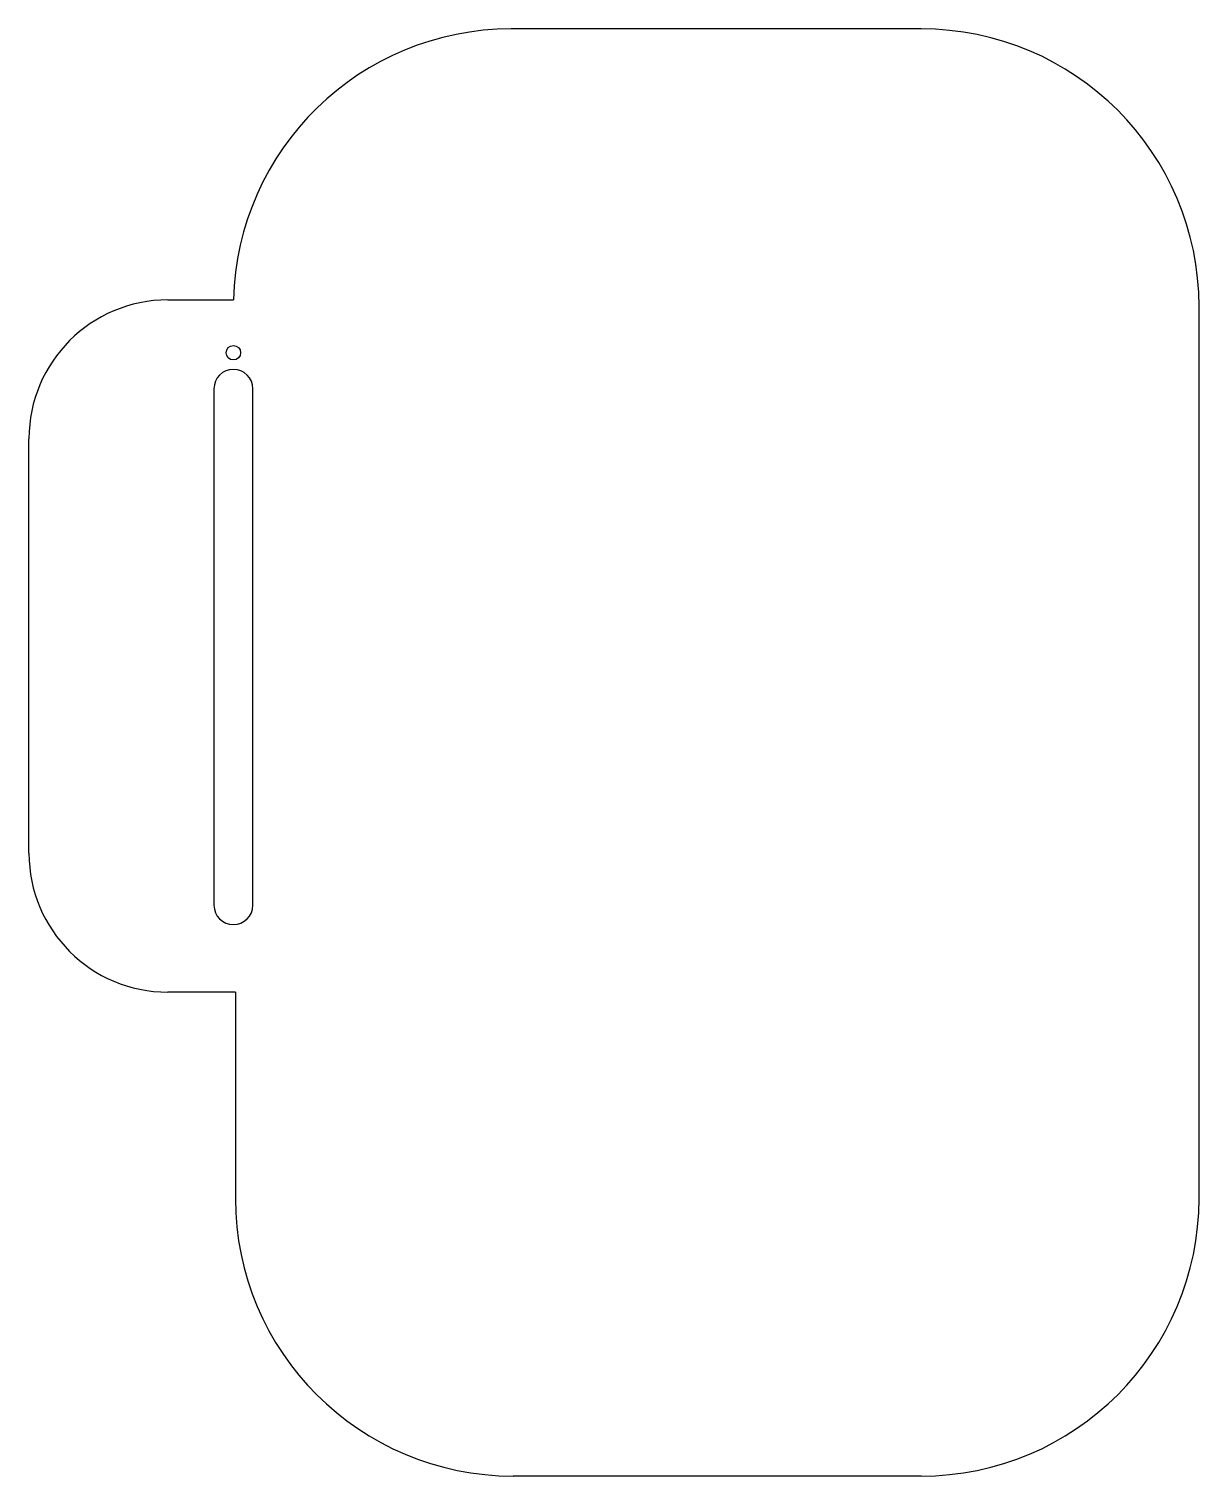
# Model space of a CAD drawing. Header units: millimetres. Extents: x 0 to 211, y 0 to 261.
import ezdxf

# ---------------------------------------------------------------- set-up
doc = ezdxf.new("R2010")
doc.units = ezdxf.units.MM

msp = doc.modelspace()

# ---------------------------------------------------------------- linework, layer by layer
at = {"color": 7, "linetype": 'Continuous', "lineweight": 25}
for p, q in [((160.6, 260.6), (86.79, 260.6)), ((25, 211.8), (36.8, 211.8)), ((210.6, 50), (210.6, 210.6)), ((33.3, 195.8), (33.3, 102.8)), ((40.3, 102.8), (40.3, 195.8)), ((0, 112.15), (0, 186.8)), ((37.15, 87.15), (25, 87.15)), ((37.15, 87.15), (37.15, 50)), ((160.6, 0), (87.15, 0))]:
    msp.add_line(p, q, dxfattribs=at)
msp.add_circle((36.8, 202.3), 1.3)
for centre, radius, start, end in [((86.79, 210.6), 50, 90, 178.6248), ((160.6, 210.6), 50, 0, 90), ((25, 186.8), 25, 90, 180), ((36.8, 195.8), 3.5, 360, 180), ((25, 112.15), 25, 180, 270), ((36.8, 102.8), 3.5, 180, 0), ((87.15, 50), 50, 180, 270), ((160.6, 50), 50, 270, 0)]:
    msp.add_arc(centre, radius, start, end, dxfattribs=at)

doc.saveas('drawing.dxf')
